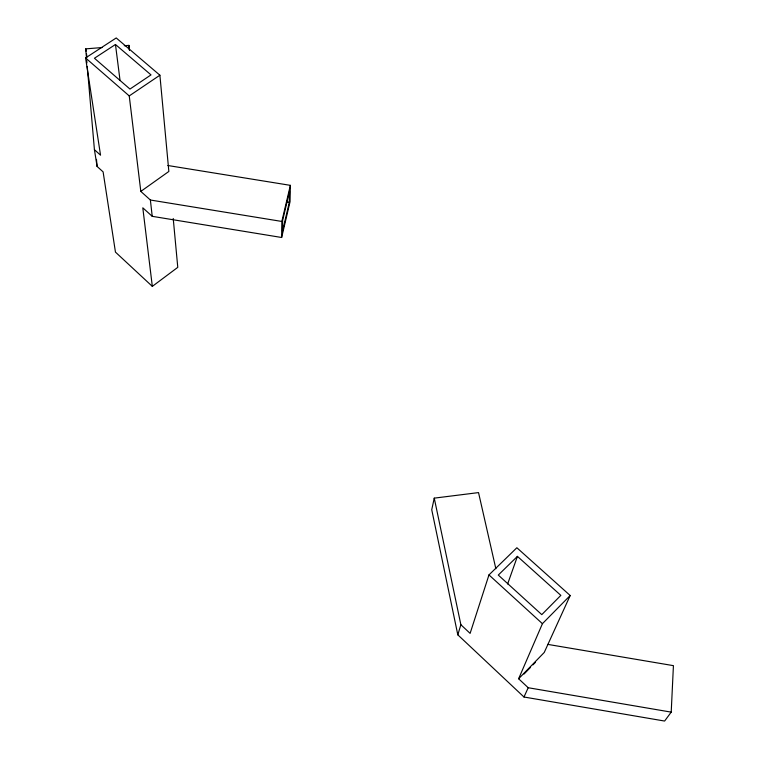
<?xml version="1.0" encoding="UTF-8"?>
<svg xmlns="http://www.w3.org/2000/svg" width="759" height="759" viewBox="0 0 759 759"><rect width="100%" height="100%" fill="white"/><g stroke="black" fill="none" stroke-linecap="round" stroke-linejoin="round"><path stroke-width="1.14" d="M173.223 218.469L177.777 267.348L152.322 286.38L142.796 207.805L152.217 216.324L281.646 237.491L281.836 221.448L290.365 185.348L167.834 165.509M289.312 202.302L289.521 191.344L282.623 220.527L282.49 231.324L289.312 202.302L286.978 201.922M290.365 185.348L290.052 201.695L281.646 237.491M495.855 568.719L478.531 492.591L434.252 498.141L431.738 509.725L457.81 634.828L523.976 697.009L664.609 721.05L671.212 712.132L673.423 665.652L547.799 644.391M457.81 634.828L460.874 624.723L434.252 498.141M671.212 712.132L528.207 687.73L518.625 678.764L544.241 652.465L570.189 595.521L516.87 547.751L488.967 574.914L470.115 633.376L460.874 624.723M507.638 583.965L517.429 556.366L560.844 595.369L541.784 614.638L498.284 575.066L517.429 556.366M518.625 678.764L542.429 623.68L570.189 595.521M523.976 697.009L528.207 687.73M524.061 674.03L530.55 667.36M532.979 664.856L535.418 662.36M281.836 221.448L150.377 200.015L140.813 191.41L168.849 171.458L159.893 75.207L116.222 37.95L85.577 57.94L100.539 155.178L94.42 149.665L87.238 66.45M140.813 191.41L129.239 95.909L159.893 75.207M115.463 44.487L94.439 58.244L129.969 89.059L151.003 74.894L115.463 44.487L120.055 80.52M86.535 58.253L85.72 48.87L102.067 47.551M124.248 45.749L128.916 45.369L129.457 50.037M85.577 57.94L129.239 95.909M94.42 149.665L97.076 166.43L103.11 171.885L115.453 252.111L152.322 286.38M488.967 574.914L542.429 623.68M85.72 48.87L86.08 51.204M86.431 53.538L86.972 57.039M150.377 200.015L152.217 216.324M128.916 45.369L129.419 50.085M96.469 159.371L97.076 166.43M86.735 60.597L86.934 62.94"/></g></svg>
